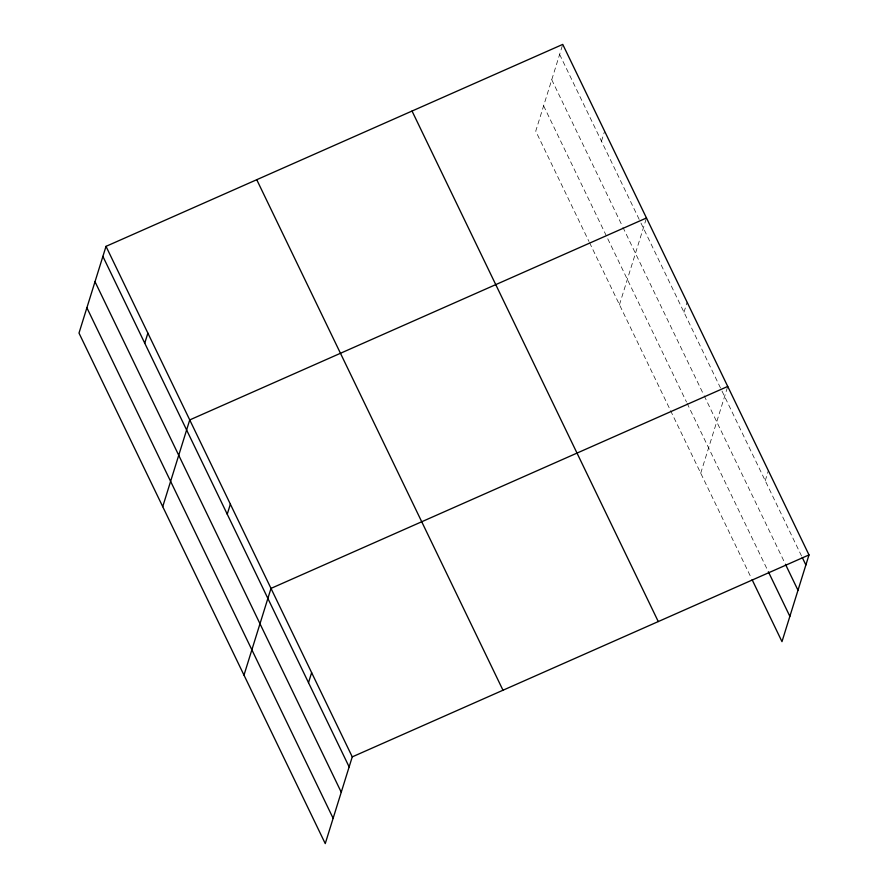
<?xml version="1.0" encoding="UTF-8"?>
<svg xmlns="http://www.w3.org/2000/svg" width="888" height="888" viewBox="0 0 888 888"><rect width="100%" height="100%" fill="white"/><g stroke="black" fill="none" stroke-linecap="round" stroke-linejoin="round"><path stroke-width="0.67" stroke-dasharray="4.44 3.33" d="M562.359 45.654L535.741 131.124L588.966 241.469M601.487 141.225L604.617 131.191M619.458 304.706L646.475 217.982M683.982 312.254L687.101 302.209M700.721 473.171L727.738 386.447M765.234 480.73L768.364 470.684M559.629 54.446L640.359 221.822M640.958 223.055L801.686 556.288M551.737 79.742L622.31 226.052M622.91 227.284L703.585 394.538M704.184 395.782L784.848 563.014M543.623 105.816L686.502 402.031M687.09 403.274L767.754 570.507M589.565 242.713L751.514 578.476"/><path stroke-width="1.33" d="M106.016 246.353L78.999 333.078L325.252 843.6L352.259 756.876L106.016 246.353L562.748 44.4L809.001 554.922L781.984 641.647L752.114 579.709M144.744 343.179L147.874 333.144M162.726 506.66L189.743 419.924L646.475 217.982M227.239 514.208L230.369 504.162M243.989 675.124L270.995 588.4L727.738 386.447M308.502 682.683L311.633 672.638M352.259 756.876L809.001 554.922M802.286 557.531L805.871 564.968M785.436 564.257L797.99 590.265M768.353 571.75L789.865 616.339M412.032 111.044L658.274 621.567M256.743 179.709L502.985 690.231M102.886 256.388L349.139 766.91M95.005 281.696L341.247 792.218M86.88 307.77L333.133 818.292"/></g></svg>
